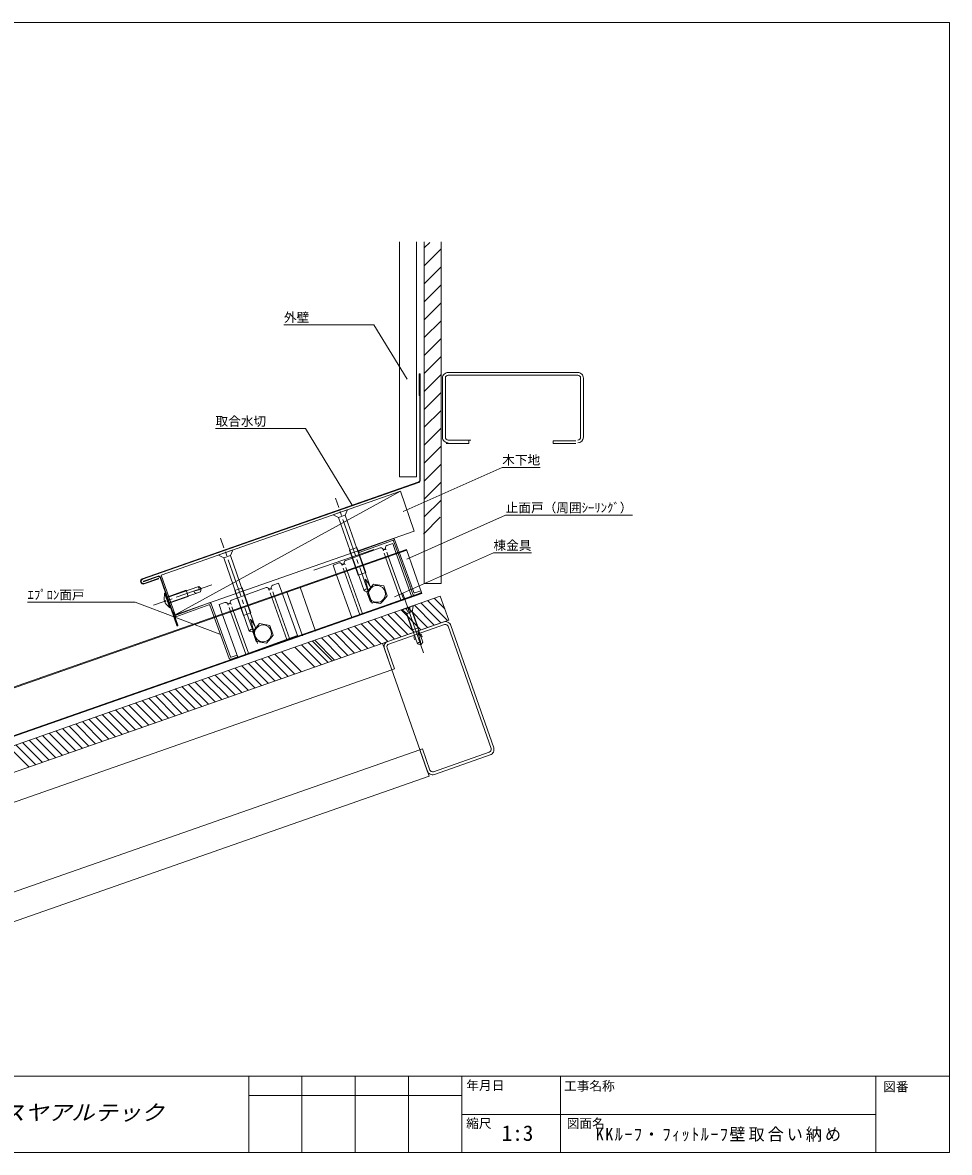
# Model space of a CAD drawing. Units: millimetres, scale not verified. Extents: x -567 to 1804, y -2125 to 401.
# Drawn here: x 1146 to 1804, y -401 to 401 of the extents above; entities that cross this region are included whole.
import ezdxf
from ezdxf.enums import TextEntityAlignment as Align

# ---------------------------------------------------------------- set-up
doc = ezdxf.new("R2010")
doc.units = ezdxf.units.MM
doc.header["$LTSCALE"] = 3
doc.linetypes.add('CHAIN2', pattern=[12, 9, -1, 1, -1])
doc.linetypes.add('DASHED1', pattern=[1.8, 1.2, -0.6])
for name, color, linetype, lineweight in [('0-0_0', 7, 'Continuous', 18), ('0-3_LAYER004', 7, 'Continuous', 18), ('0-5_LAYER007', 4, 'Continuous', 18), ('0-6_LAYER008', 4, 'Continuous', 18), ('0-7_LAYER009', 3, 'Continuous', 18)]:
    doc.layers.add(name, color=color, linetype=linetype, lineweight=lineweight)
doc.styles.add('HG丸ｺﾞｼｯｸM-PRO', font='')
doc.styles.add('ＭＳ ゴシック', font='')
doc.styles.get('HG丸ｺﾞｼｯｸM-PRO').set_extended_font_data('HG丸ｺﾞｼｯｸM-PRO')
doc.styles.get('ＭＳ ゴシック').set_extended_font_data('MS Gothic')

# ---------------------------------------------------------------- blocks, each defined once
blk = doc.blocks.new('GROUP_1(3)')
at = {"layer": '0-7_LAYER009', "color": 7}
blk.add_lwpolyline([(303.127, 104.642), (287.127, 104.642), (287.127, 102.642), (303.127, 102.642)], dxfattribs=at)
blk = doc.blocks.new('GROUP_2(3)')
at = {"layer": '0-7_LAYER009', "color": 7}
blk.add_lwpolyline([(211.127, 102.642), (227.127, 102.642), (227.127, 104.642)], dxfattribs=at)
blk = doc.blocks.new('GROUP_5(3)')
at = {"layer": '0-5_LAYER007', "color": 2}
blk.add_lwpolyline([(178.121, 245.791), (178.121, 79.115), (190.121, 79.115), (190.121, 245.791)], dxfattribs=at)
blk = doc.blocks.new('GROUP_3(3)')
at = {"layer": '0-7_LAYER009', "color": 7}
blk.add_lwpolyline([(198.136, -129.56), (192.851, -114.459), (190.963, -115.119), (196.249, -130.221)], dxfattribs=at)
blk = doc.blocks.new('GROUP_4(3)')
at = {"layer": '0-7_LAYER009', "color": 7}
blk.add_lwpolyline([(165.856, -43.386), (171.142, -58.488), (173.03, -57.827)], dxfattribs=at)
blk = doc.blocks.new('GROUP_6(1)')
at = {"layer": '0-6_LAYER008'}
for p, q in [((192.36, 241.493), (196.302, 245.435)), ((192.36, 228.765), (204.36, 240.765)), ((192.36, 216.037), (204.36, 228.037)), ((192.36, 203.31), (204.36, 215.31)), ((192.36, 190.582), (204.36, 202.582)), ((192.36, 177.854), (204.36, 189.854)), ((192.36, 165.126), (204.36, 177.126)), ((192.36, 152.398), (204.36, 164.398)), ((192.36, 139.67), (204.36, 151.67)), ((192.36, 126.942), (204.36, 138.942)), ((192.36, 114.214), (204.36, 126.214)), ((192.36, 101.486), (204.36, 113.486)), ((192.36, 88.758), (204.36, 100.758)), ((192.36, 76.03), (204.36, 88.03)), ((192.36, 63.302), (204.36, 75.302)), ((192.36, 50.574), (204.36, 62.574))]:
    blk.add_line(p, q, dxfattribs=at)

msp = doc.modelspace()

# ---------------------------------------------------------------- linework, layer by layer
at = {"layer": '0-0_0', "color": 4}
for p, q in [((1430.773, 2.79), (1430.773, 245.376)), ((1442.773, 2.79), (1442.773, 245.376)), ((1331.203, 186.462), (1395.033, 186.462)), ((1418.669, 147.95), (1395.033, 186.462)), ((1282.593, 112.757), (1346.423, 112.757)), ((1379.726, 58.493), (1346.423, 112.757)), ((1486.154, 85.239), (1415.954, 53.939)), ((1513.154, 85.239), (1486.154, 85.239)), ((1488.592, 51.357), (1418.392, 20.057)), ((1430.205, 37.847), (1442.205, 49.847)), ((1578.592, 51.357), (1488.592, 51.357)), ((1394.956, 27.069), (1352.483, 12.203)), ((1479.954, 24.639), (1409.754, -6.661)), ((1410.623, 24.702), (1410.568, 24.7)), ((1506.954, 24.639), (1479.954, 24.639)), ((1374.389, 10.317), (1374.33, 10.426)), ((1442.773, 2.79), (1430.773, 2.79)), ((945.045, -180.195), (1442.231, -6.18)), ((1329.681, -3.383), (1329.625, -3.385)), ((1445.357, -15.111), (1437.931, -7.685)), ((1448.177, -23.17), (1442.231, -6.18)), ((1428.487, -30.061), (1414.361, -15.935)), ((1433.201, -28.412), (1419.075, -14.285)), ((1437.915, -26.762), (1423.789, -12.635)), ((1442.629, -25.112), (1428.503, -10.985)), ((1447.051, -23.17), (1433.217, -9.335)), ((1293.446, -17.769), (1293.387, -17.659)), ((1409.631, -36.661), (1395.504, -22.535)), ((1414.345, -35.011), (1400.218, -20.885)), ((1419.059, -33.361), (1404.933, -19.235)), ((1423.773, -31.711), (1409.647, -17.585)), ((1443.463, -24.82), (945.045, -199.266)), ((1386.061, -44.911), (1371.934, -30.784)), ((1390.775, -43.261), (1376.648, -29.134)), ((1395.489, -41.611), (1381.362, -27.484)), ((1400.203, -39.961), (1386.076, -25.834)), ((1404.917, -38.311), (1390.79, -24.185)), ((1362.49, -53.16), (1348.364, -39.034)), ((1365.615, -52.311), (1351.488, -38.185)), ((1367.204, -51.51), (1353.078, -37.384)), ((1371.918, -49.86), (1357.792, -35.734)), ((1376.633, -48.21), (1362.506, -34.084)), ((1381.347, -46.561), (1367.22, -32.434)), ((1338.92, -61.41), (1324.794, -47.283)), ((1343.634, -59.76), (1329.508, -45.633)), ((1353.062, -56.46), (1338.936, -42.334)), ((1357.776, -54.81), (1343.65, -40.684)), ((1315.35, -69.659), (1301.224, -55.533)), ((1320.064, -68.009), (1305.938, -53.883)), ((1324.778, -66.36), (1310.652, -52.233)), ((1329.492, -64.71), (1315.366, -50.583)), ((1334.206, -63.06), (1320.08, -48.933)), ((1291.78, -77.909), (1277.653, -63.783)), ((1296.494, -76.259), (1282.367, -62.133)), ((1301.208, -74.609), (1287.081, -60.483)), ((1305.922, -72.959), (1291.795, -58.833)), ((1310.636, -71.309), (1296.509, -57.183)), ((1268.209, -86.159), (1254.083, -72.032)), ((1272.924, -84.509), (1258.797, -70.382)), ((1277.638, -82.859), (1263.511, -68.732)), ((1282.352, -81.209), (1268.225, -67.082)), ((1287.066, -79.559), (1272.939, -65.432)), ((1249.353, -92.758), (1235.227, -78.632)), ((1254.067, -91.108), (1239.941, -76.982)), ((1258.781, -89.458), (1244.655, -75.332)), ((1263.495, -87.808), (1249.369, -73.682)), ((1225.783, -101.008), (1211.657, -86.881)), ((1230.497, -99.358), (1216.371, -85.231)), ((1235.211, -97.708), (1221.085, -83.582)), ((1239.925, -96.058), (1225.799, -81.932)), ((1244.639, -94.408), (1230.513, -80.282)), ((1202.213, -109.257), (1188.086, -95.131)), ((1206.927, -107.607), (1192.8, -93.481)), ((1211.641, -105.958), (1197.515, -91.831)), ((1216.355, -104.308), (1202.229, -90.181)), ((1221.069, -102.658), (1206.943, -88.531)), ((1178.643, -117.507), (1164.516, -103.381)), ((1183.357, -115.857), (1169.23, -101.731)), ((1188.071, -114.207), (1173.944, -100.081)), ((1192.785, -112.557), (1178.658, -98.431)), ((1197.499, -110.907), (1183.372, -96.781)), ((1155.072, -125.757), (1140.946, -111.63)), ((1159.786, -124.107), (1145.66, -109.98)), ((1164.501, -122.457), (1150.374, -108.33)), ((1169.215, -120.807), (1155.088, -106.68)), ((1173.929, -119.157), (1159.802, -105.03)), ((1150.358, -127.406), (1136.232, -113.28))]:
    msp.add_line(p, q, dxfattribs=at)
at = {"layer": '0-0_0'}
for p, q in [((1539.796, 152.642), (1447.796, 152.642)), ((1443.796, 148.642), (1443.796, 106.642)), ((1445.796, 106.642), (1445.796, 148.642)), ((1447.796, 150.642), (1539.796, 150.642)), ((1541.796, 148.642), (1541.796, 106.642)), ((1543.796, 106.642), (1543.796, 148.642)), ((1463.796, 104.642), (1447.796, 104.642)), ((1366.557, 51.765), (1375.996, 55.069)), ((1366.723, 51.293), (1366.557, 51.765)), ((1366.723, 51.293), (1369.974, 49.571)), ((1369.974, 49.571), (1374.693, 51.222)), ((1388.144, -2.342), (1369.974, 49.571)), ((1374.693, 51.222), (1376.161, 54.597)), ((1392.863, -0.69), (1374.693, 51.222)), ((1376.161, 54.597), (1375.996, 55.069)), ((1285.029, 23.23), (1294.468, 26.534)), ((1293.165, 22.688), (1294.633, 26.062)), ((1294.633, 26.062), (1294.468, 26.534)), ((1375.075, 19.22), (1399.525, 28.061)), ((1383.037, 28.291), (1377.752, 26.441)), ((1377.752, 26.441), (1383.962, 8.697)), ((1383.037, 28.291), (1389.248, 10.547)), ((1408.459, 31.291), (1404.228, 29.761)), ((1410.643, 24.779), (1408.404, 31.345)), ((1410.643, 24.779), (1421.786, -6.04)), ((1285.194, 22.758), (1285.029, 23.23)), ((1285.194, 22.758), (1288.446, 21.036)), ((1288.446, 21.036), (1293.165, 22.688)), ((1306.615, -30.877), (1288.446, 21.036)), ((1311.335, -29.225), (1293.165, 22.688)), ((1366.065, 15.911), (1370.297, 17.441)), ((1403.527, 20.932), (1414.263, -8.76)), ((1405.408, 21.612), (1416.144, -8.08)), ((1368.334, 9.435), (1366.041, 15.943)), ((1368.324, 9.479), (1379.467, -21.341)), ((1374.374, 10.391), (1385.11, -19.301)), ((1376.255, 11.072), (1386.991, -18.621)), ((1383.962, 8.697), (1389.248, 10.547)), ((1270.68, 0.8), (1248.19, -7.072)), ((1327.441, 3.126), (1323.209, 1.596)), ((1329.625, -3.385), (1327.386, 3.18)), ((1390.618, -0.155), (1388.961, 5.977)), ((1246.467, -3.966), (1247.149, -4.096)), ((1250.101, -14.349), (1246.467, -3.966)), ((1250.553, -13.822), (1247.149, -4.096)), ((1271.917, -3.005), (1249.511, -10.847)), ((1263.296, -6.34), (1249.61, -11.13)), ((1268.193, -3.779), (1269.242, -3.941)), ((1272.447, -0.7), (1271.579, -1.288)), ((1294.056, -8.945), (1318.507, -0.104)), ((1301.509, -0.244), (1296.223, -2.093)), ((1296.223, -2.093), (1302.434, -19.838)), ((1301.509, -0.244), (1307.719, -17.988)), ((1322.585, -7.153), (1333.32, -36.846)), ((1324.465, -6.473), (1335.201, -36.166)), ((1329.7, -3.306), (1340.843, -34.126)), ((1379.467, -21.341), (1421.786, -6.04)), ((1388.144, -2.342), (1391.098, -3.215)), ((1392.863, -0.69), (1391.098, -3.215)), ((1430.313, -46.394), (1415.556, -4.233)), ((1246.387, -9.476), (1247.112, -9.223)), ((1246.603, -10.091), (1247.327, -9.838)), ((1247.327, -9.838), (1247.112, -9.223)), ((1250.101, -14.349), (1250.553, -13.822)), ((1287.392, -18.65), (1285.099, -12.142)), ((1285.122, -12.175), (1289.354, -10.645)), ((1415.299, -15.606), (1422.85, -12.964)), ((1415.464, -16.078), (1415.299, -15.606)), ((1417.816, -14.726), (1419.701, -18.092)), ((1420.333, -13.845), (1420.959, -17.652)), ((1422.218, -17.211), (1423.015, -13.436)), ((1423.015, -13.436), (1422.85, -12.964)), ((1448.177, -23.17), (955.856, -195.482)), ((1287.381, -18.607), (1298.525, -49.426)), ((1293.432, -17.694), (1304.167, -47.386)), ((1295.312, -17.014), (1306.048, -46.706)), ((1302.434, -19.838), (1307.719, -17.988)), ((1309.09, -28.69), (1307.433, -22.558)), ((1415.464, -16.078), (1418.442, -18.532)), ((1422.501, -17.112), (1418.159, -18.632)), ((1422.189, -30.147), (1418.159, -18.632)), ((1425.961, -40.015), (1418.442, -18.532)), ((1429.737, -38.694), (1422.218, -17.211)), ((1426.531, -28.627), (1422.501, -17.112)), ((1306.615, -30.877), (1309.569, -31.75)), ((1311.335, -29.225), (1309.569, -31.75)), ((1444.621, -24.414), (1404.979, -38.289)), ((1405.64, -40.177), (1445.282, -26.302)), ((1426.531, -28.627), (1422.189, -30.147)), ((1427.845, -37.654), (1426.188, -31.522)), ((1447.83, -27.529), (1478.223, -114.364)), ((1480.11, -113.703), (1449.718, -26.869)), ((1298.525, -49.426), (1340.843, -34.126)), ((1401.204, -39.611), (1434.239, -133.996)), ((1425.961, -40.015), (1428.324, -40.713)), ((1429.737, -38.694), (1428.324, -40.713)), ((1409.698, -57.827), (1404.413, -42.725)), ((1407.811, -58.488), (964.351, -213.699)), ((1427.632, -115.119), (982.284, -270.991)), ((1476.995, -116.913), (1437.353, -130.787)), ((1438.014, -132.675), (1477.656, -118.8)), ((1434.239, -133.996), (988.891, -289.868)), ((669.669, -346.95), (1803.669, -346.95)), ((1306.194, -346.95), (1306.194, -400.95)), ((1343.994, -346.95), (1343.994, -400.95)), ((1381.794, -346.95), (1381.794, -400.95)), ((1419.594, -346.95), (1419.594, -400.95)), ((1457.394, -346.95), (1457.394, -400.95)), ((1527.594, -346.95), (1527.594, -400.95)), ((1751.526, -346.95), (1751.526, -400.95)), ((1457.394, -360.45), (1306.194, -360.45)), ((1751.526, -373.95), (1457.394, -373.95))]:
    msp.add_line(p, q, dxfattribs=at)
at = {"layer": '0-0_0', "color": 3}
for p, q in [((1427.189, 136.337), (1427.189, 151.337)), ((1427.589, 75.955), (1427.589, 151.337)), ((1427.989, 75.955), (1427.989, 151.337)), ((1427.189, 136.337), (1427.589, 136.337)), ((1426.919, 75.011), (1230.511, 6.268)), ((1427.051, 74.633), (1230.687, 5.906)), ((1384.322, 25.86), (1408.499, 34.66)), ((1384.716, 24.776), (1408.279, 33.352)), ((1408.92, 33.054), (1420.706, 0.673)), ((1409.781, 34.062), (1421.501, 1.862)), ((1384.322, 25.86), (1384.716, 24.776)), ((1241.818, 8.106), (1231.392, 4.457)), ((1231.392, 4.457), (1231.524, 4.08)), ((1241.95, 7.729), (1231.524, 4.08)), ((1231.92, 2.947), (1242.35, 6.597)), ((1232.052, 2.569), (1242.482, 6.22)), ((1243.224, 7.115), (1255.162, -26.992)), ((1243.602, 7.248), (1255.54, -26.86)), ((1420.667, 0.844), (1422.719, -4.794)), ((1421.485, 1.957), (1423.472, -3.502)), ((1424.034, -5.362), (1428.877, -3.599)), ((1253.988, -19.757), (1278.165, -10.957)), ((1254.382, -20.841), (1277.945, -12.265)), ((1278.586, -12.563), (1292.359, -50.403)), ((1279.447, -11.554), (1293.153, -49.213)), ((1252.614, -17.289), (1252.236, -17.421)), ((1255.917, -26.727), (1252.614, -17.289)), ((1253.988, -19.757), (1254.382, -20.841)), ((1293.854, -49.49), (1298.083, -47.951)), ((1298.083, -47.951), (1298.609, -49.397)), ((1293.7, -50.979), (1298.543, -49.216))]:
    msp.add_line(p, q, dxfattribs=at)
at = {"layer": '0-0_0', "color": 33}
for p, q in [((1243.968, 8.859), (1413.863, 68.322)), ((1253.879, -19.457), (1413.863, 68.322)), ((1253.879, -19.457), (1243.968, 8.859))]:
    msp.add_line(p, q, dxfattribs=at)
at = {"layer": '0-0_0', "color": 4, "linetype": 'CHAIN2'}
for p, q in [((1393.925, -11.294), (1367.758, 63.469)), ((1312.397, -39.829), (1286.23, 34.934)), ((1280.113, 1.983), (1238.613, -12.543))]:
    msp.add_line(p, q, dxfattribs=at)
at = {"layer": '0-0_0', "color": 5}
for p, q in [((1418.206, 26.895), (936.761, -141.61)), ((1418.371, 26.423), (936.926, -142.082)), ((1418.206, 26.895), (1429.108, -4.252)), ((1342.809, 0.262), (1353.71, -30.886)), ((1428.943, -3.78), (947.498, -172.286)), ((1429.108, -4.252), (947.663, -172.758)), ((1333.37, -3.042), (1344.272, -34.189)), ((1402.578, -8.18), (1404.581, -5.803)), ((1393.325, -10.295), (1396.629, -10.885)), ((1396.629, -10.885), (1399.818, -11.454)), ((1399.818, -11.454), (1401.174, -9.846)), ((1401.174, -9.846), (1402.578, -8.18)), ((1312.382, -38.38), (1315.686, -38.97)), ((1315.686, -38.97), (1318.876, -39.54)), ((1318.876, -39.54), (1320.231, -37.931)), ((1320.231, -37.931), (1321.635, -36.265)), ((1321.635, -36.265), (1323.638, -33.889))]:
    msp.add_line(p, q, dxfattribs=at)
at = {"layer": '0-0_0', "linetype": 'DASHED1'}
for p, q in [((1403.63, 20.961), (1401.335, 27.525)), ((1405.505, 21.641), (1403.219, 27.926)), ((1374.33, 10.426), (1372.035, 16.99)), ((1376.323, 10.887), (1374.025, 17.562)), ((1322.612, -7.203), (1320.317, -0.64)), ((1324.486, -6.524), (1322.201, -0.239)), ((1293.387, -17.659), (1291.092, -11.096)), ((1295.381, -17.199), (1293.082, -10.524))]:
    msp.add_line(p, q, dxfattribs=at)
at = {"layer": '0-0_0'}
msp.add_lwpolyline([(669.669, 400.95), (1803.669, 400.95), (1803.669, -400.95), (669.669, -400.95)], close=True, dxfattribs=at)
at = {"layer": '0-0_0', "color": 33}
msp.add_lwpolyline([(1253.879, -19.457), (1423.773, 40.006), (1413.863, 68.322)], dxfattribs=at)
at = {"layer": '0-0_0'}
for points in [[(1271.917, -3.005), (1272.447, -0.7), (1270.68, 0.8)], [(1263.296, -6.34), (1261.777, -1.998), (1248.091, -6.788)], [(1424.124, -34.767), (1423.339, -35.042), (1423.978, -36.866), (1424.763, -36.591)], [(1427.9, -33.445), (1428.685, -33.171), (1429.324, -34.995), (1428.538, -35.27)]]:
    msp.add_lwpolyline(points, dxfattribs=at)
at = {"layer": '0-0_0', "color": 5}
for points in [[(1394.793, 2.445), (1390.031, -3.206), (1392.543, -10.156), (1393.325, -10.295)], [(1404.581, -5.803), (1402.068, 1.146), (1394.793, 2.445)], [(1313.85, -25.64), (1309.088, -31.291), (1311.6, -38.241), (1312.382, -38.38)], [(1323.638, -33.889), (1321.125, -26.939), (1313.85, -25.64)]]:
    msp.add_lwpolyline(points, dxfattribs=at)
at = {"layer": '0-0_0', "color": 3}
msp.add_lwpolyline([(1424.188, -3.873), (1428.417, -2.335), (1428.943, -3.78)], dxfattribs=at)
at = {"layer": '0-0_0', "color": 4}
msp.add_lwpolyline([(1149.201, -10.451), (1225.681, -10.451), (1285.801, -33.051)], dxfattribs=at)
at = {"layer": '0-0_0'}
for centre, radius, start, end in [((1447.796, 148.642), 4, 89.99991, 180), ((1539.796, 148.642), 4, 359.99991, 90), ((1447.796, 148.642), 2, 89.99991, 180), ((1539.796, 148.642), 2, 359.99981, 90), ((1447.796, 106.642), 4, 179.99991, 270), ((1447.796, 106.642), 2, 179.99991, 270), ((1539.796, 106.642), 2, 270, 0.00009), ((1539.796, 106.642), 4, 270, 360), ((1400.036, 26.65), 1.5, 41.47428, 109.87795), ((1357.071, -13.052), 60, 42.31986, 42.74011), ((1402.217, 27.97), 1, 218.69915, 1.04966), ((1463.158, 25.305), 60, 177.01579, 177.43605), ((1404.738, 28.35), 1.5, 109.87795, 178.28162), ((1370.807, 16.03), 1.5, 41.47428, 109.87795), ((1327.842, -23.672), 60, 42.31986, 42.74011), ((1372.988, 17.35), 1, 218.69915, 1.04966), ((1433.93, 14.685), 60, 177.01579, 177.43605), ((1375.509, 17.73), 1.5, 109.87795, 178.28162), ((1272.344, 0.279), 1.744, 162.60427, 243.98851), ((1382.14, -2.86), 60, 177.01579, 177.43605), ((1323.719, 0.185), 1.5, 109.87795, 178.28162), ((1370.153, -9.993), 24.674, 27.16307, 39.93432), ((1252.88, -7.63), 6.743, 165.1394, 234.91167), ((1258.489, -5.586), 12.13, 172.32676, 181.48654), ((1268.381, -2.928), 0.871, 103.16163, 257.57326), ((1267.997, 6.403), 8.484, 271.25186, 294.97744), ((1319.017, -1.515), 1.5, 41.47428, 109.87795), ((1276.052, -41.217), 60, 42.31986, 42.74011), ((1321.198, -0.194), 1, 218.69915, 1.04966), ((1390.643, -3.848), 2.918, 85.8828, 148.93004), ((1382.593, -2.98), 8.508, 358.42116, 19.39149), ((1258.489, -5.586), 12.13, 218.56453, 226.25334), ((1289.864, -12.055), 1.5, 41.47428, 109.87795), ((1246.899, -51.758), 60, 42.31986, 42.74011), ((1292.045, -10.735), 1, 218.69915, 1.04966), ((1352.987, -13.401), 60, 177.01579, 177.43605), ((1294.566, -10.355), 1.5, 109.87795, 178.28162), ((1417.3, -17.155), 2.128, 68.95838, 149.62171), ((1419.67, -15.986), 1.802, 65.54816, 153.03193), ((1422.244, -15.4), 2.111, 68.55755, 150.02254), ((1288.624, -38.528), 24.674, 27.16307, 39.93432), ((1309.114, -32.383), 2.918, 85.8828, 148.93004), ((1301.064, -31.515), 8.508, 358.42116, 19.39149), ((1407.269, -47.36), 24.674, 31.99767, 39.93432), ((1445.943, -28.19), 4, 19.29, 109.29009), ((1445.943, -28.19), 2, 19.29, 109.29009), ((1406.301, -42.065), 4, 109.29, 199.29009), ((1427.859, -40.984), 2.131, 81.44648, 152.95135), ((1419.819, -40.479), 8.508, 358.42116, 19.39149), ((1406.301, -42.065), 2, 109.29, 199.29009), ((1476.335, -115.025), 2, 289.28991, 19.29019), ((1476.335, -115.025), 4, 289.29, 19.29009), ((1436.693, -128.9), 4, 199.29005, 289.29009), ((1436.693, -128.9), 2, 199.29005, 289.29019)]:
    msp.add_arc(centre, radius, start, end, dxfattribs=at)
at = {"layer": '0-0_0', "color": 3}
for centre, radius, start, end in [((1427.589, 151.337), 0.4, 0, 180), ((1426.589, 75.955), 1, 289.29005, 0), ((1426.589, 75.955), 1.4, 289.29005, 0), ((1408.45, 32.883), 0.5, 20, 110), ((1408.841, 33.72), 1, 20, 110), ((1242.281, 6.785), 1.4, 19.29005, 109.29005), ((1231.388, 4.463), 2.007, 115.89881, 289.34311), ((1231.388, 4.463), 1.607, 115.89881, 289.34311), ((1242.281, 6.785), 1, 19.29005, 109.29005), ((1423.692, -4.422), 1, 200, 290), ((1424.017, -3.404), 0.5, 200, 290), ((1278.116, -12.734), 0.5, 20, 110), ((1278.507, -11.896), 1, 20, 110), ((1255.54, -26.86), 0.4, 199.29005, 19.29005), ((1293.358, -50.039), 1, 200, 290), ((1293.683, -49.021), 0.5, 200, 290)]:
    msp.add_arc(centre, radius, start, end, dxfattribs=at)
at = {"layer": '0-0_0', "color": 2}
for centre in [(1402.217, 27.97), (1372.988, 17.35), (1321.198, -0.194), (1292.045, -10.735)]:
    msp.add_arc(centre, 1, 218.69915, 1.05675, dxfattribs=at)
at = {"layer": '0-0_0', "color": 5}
for centre, start, end in [((1397.306, -4.505), 320.4158, 245.3401), ((1397.306, -4.505), 245.3401, 320.4158), ((1316.363, -32.59), 320.4158, 245.3401), ((1316.363, -32.59), 245.3401, 320.4158)]:
    msp.add_arc(centre, 6, start, end, dxfattribs=at)

# ---------------------------------------------------------------- block references
at = {"layer": '0-0_0'}
for name, p in [('GROUP_5(3)', (1235.237, -0.501)), ('GROUP_6(1)', (1238.414, -0.501)), ('GROUP_2(3)', (1235.237, -0.501)), ('GROUP_1(3)', (1235.237, -0.501)), ('GROUP_4(3)', (1236.669, 0)), ('GROUP_3(3)', (1236.669, 0))]:
    msp.add_blockref(name, p, dxfattribs=at)

# ---------------------------------------------------------------- texts
at = {"layer": '0-0_0', "style": 'ＭＳ ゴシック'}
for s, height, p in [('外壁', 6.598, (1331.203, 186.462)), ('取合水切', 6.598, (1282.593, 112.757)), ('木下地', 6.598, (1486.154, 85.239)), ('止面戸（周囲ｼｰﾘﾝｸﾞ）', 6.598, (1488.592, 51.357)), ('棟金具', 6.598, (1479.954, 24.639)), ('ｴﾌﾟﾛﾝ面戸', 6.598, (1149.201, -10.451)), ('年月日', 6.598, (1460.669, -358.65)), ('工事名称', 6.598, (1530.069, -359.05)), ('図番', 6.598, (1756.669, -359.55)), ('縮尺', 6.598, (1460.569, -385.65)), ('図面名', 6.598, (1531.969, -385.65)), ('1:3', 11, (1485.819, -396.05))]:
    msp.add_text(s, height=height, dxfattribs=at).set_placement(p, align=Align.BOTTOM_LEFT)
at = {"layer": '0-0_0', "color": 3, "style": 'HG丸ｺﾞｼｯｸM-PRO', "oblique": 15, "width": 1.1}
msp.add_text('株式会社コマスヤアルテック', height=11, dxfattribs=at).set_placement((1031.661, -381.45), align=Align.BOTTOM_LEFT)
at = {"layer": '0-3_LAYER004', "insert": (1552.56, -393.45), "char_height": 8.798, "attachment_point": 7, "style": 'ＭＳ ゴシック'}
msp.add_mtext('\\T1.19;\\W0.95;KKﾙｰﾌ・ﾌｨｯﾄﾙｰﾌ壁取合い納め', dxfattribs=at)

doc.saveas('drawing.dxf')
